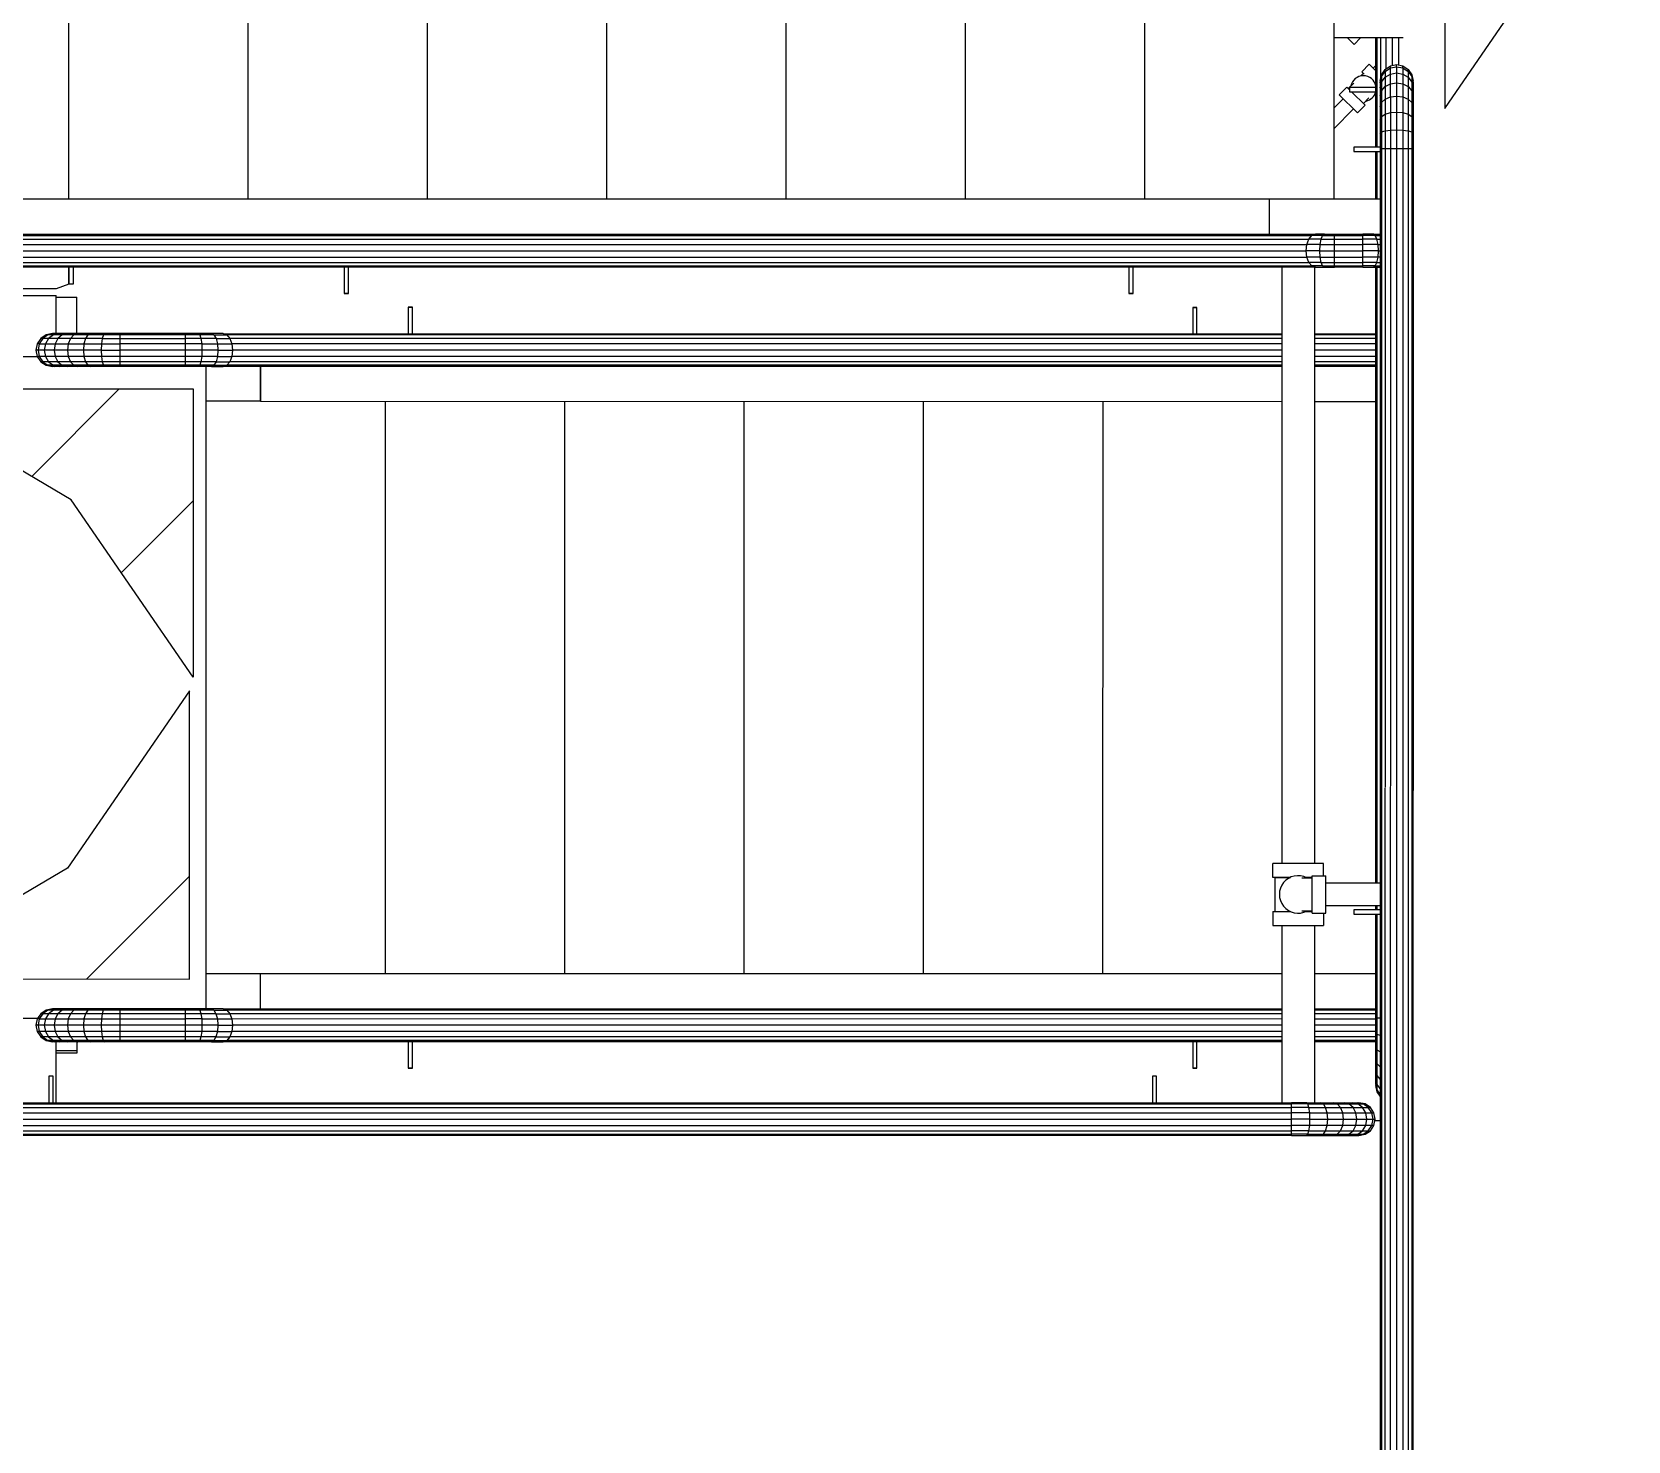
# Model space of a CAD drawing. Header units: metres. Extents: x 0 to 63075, y 0 to 44550.
# Drawn here: x 52609.8 to 52965.7, y 39635.9 to 39950.1 of the extents above; entities that cross this region are included whole.
import ezdxf

# ---------------------------------------------------------------- set-up
doc = ezdxf.new("R2010")
doc.units = ezdxf.units.M
doc.header["$LTSCALE"] = 75
for name, color, linetype in [('GSB', 7, 'Continuous'), ('ML6', 1, 'Continuous'), ('SDM', 7, 'Continuous'), ('SL1', 8, 'Continuous')]:
    doc.layers.add(name, color=color, linetype=linetype)
doc.styles.add('ROMANS', font='ROMANS.SHX')
doc.dimstyles.new('75___1-75', dxfattribs={"dimscale": 75, "dimtxt": 2.5, "dimasz": 2, "dimexe": 1.5, "dimexo": 1, "dimgap": 0.5, "dimtad": 1, "dimdec": 0, "dimzin": 12, "dimtxsty": 'ROMANS', "dimcen": 0, "dimclrd": 256, "dimclre": 256, "dimclrt": 3, "dimazin": 3, "dimtfac": 1, "dimtdec": 0, "dimtmove": 0, "dimatfit": 0, "dimfxl": 1, "dimlwd": -1, "dimlwe": -1, "dimarcsym": 0})
pattern_1 = [(44.99813, (326091.56, -18363.04), (-137.8813, 137.89033), [])]

# ---------------------------------------------------------------- blocks, each defined once
blk = doc.blocks.new('A$C6bae614f')
at = {"layer": 'SL1'}
h = blk.add_hatch(dxfattribs=at)
h.set_pattern_fill('_USER', color=256, scale=195, angle=44.9981, style=0, pattern_type=0)
h.set_pattern_definition(pattern_1)
h.paths.add_polyline_path([(367206, 41621.6), (368140.6, 42173.6), (366599.5, 42173.6), (366599.4, 40739.4)])
h = blk.add_hatch(dxfattribs=at)
h.set_pattern_fill('_USER', color=256, scale=195, angle=44.9981, style=0, pattern_type=0)
h.set_pattern_definition(pattern_1)
h.paths.add_polyline_path([(364559.9, 40158.2), (364281, 40322.9), (364740.9, 40322.9), (364740.9, 39894.9)])
h = blk.add_hatch(dxfattribs=at)
h.set_pattern_fill('_USER', color=256, scale=195, angle=44.9981, style=0, pattern_type=0)
h.set_pattern_definition(pattern_1)
h.paths.add_polyline_path([(364554.5, 39611.6), (364275.6, 39446.9), (364735.4, 39446.8), (364735.5, 39874.8)])
for p, q in [((364555.7, 41454.6), (364555.7, 40604.6)), ((364822.1, 41454.5), (364822.1, 40604.5)), ((365088.5, 41454.5), (365088.4, 40604.5)), ((365354.8, 41454.5), (365354.8, 40604.5)), ((365621.2, 41454.5), (365621.2, 40604.5)), ((365887.6, 41454.5), (365887.5, 40604.5)), ((366153.9, 41454.5), (366153.9, 40604.5)), ((366434.9, 41454.5), (366434.9, 40604.5)), ((366537.8, 40844), (366434.9, 40844)), ((366464.8, 40834.3), (366454.9, 40844)), ((366464.8, 40834.3), (366474.4, 40844)), ((366497.4, 40681.9), (366497.4, 40844)), ((366499.2, 40681.9), (366499.2, 40844)), ((366504.5, 40784.6), (366504.5, 40844)), ((366512.4, 40798.4), (366512.4, 40844)), ((366521.8, 40803.2), (366521.8, 40844)), ((366531.1, 40803.8), (366531.1, 40844)), ((366478.6, 40791.5), (366474.8, 40787.7)), ((366476.3, 40793.7), (366487.4, 40805)), ((366479.7, 40790.4), (366476.3, 40793.7)), ((366497.4, 40795.3), (366487.4, 40805)), ((366493.4, 40799.2), (366497.4, 40803.2)), ((366503.6, 40780), (366505.5, 40789.4)), ((366505.5, 40789.4), (366510.8, 40797.3)), ((366505.5, 40786.6), (366510.8, 40794.4)), ((366505.5, 40786.6), (366505.5, 40789.4)), ((366510.8, 40797.3), (366518.7, 40802.6)), ((366510.8, 40794.4), (366518.7, 40799.5)), ((366510.8, 40794.4), (366510.8, 40797.3)), ((366510.8, 40794.4), (366510.8, 40771.7)), ((366510.8, 40785.7), (366518.7, 40790.4)), ((366518.7, 40802.6), (366528, 40804.4)), ((366518.7, 40799.5), (366518.7, 40802.6)), ((366518.7, 40799.5), (366528, 40801.3)), ((366518.7, 40775.8), (366518.7, 40799.5)), ((366518.7, 40790.4), (366528, 40792.1)), ((366528, 40801.3), (366528, 40804.4)), ((366528, 40804.4), (366537.4, 40802.6)), ((366528, 40801.3), (366537.4, 40799.5)), ((366528, 40801.3), (366528, 40777.3)), ((366528, 40792.1), (366537.4, 40790.4)), ((366537.4, 40799.5), (366537.4, 40802.6)), ((366537.4, 40802.6), (366545.3, 40797.3)), ((366537.4, 40799.5), (366537.4, 40775.8)), ((366537.4, 40799.5), (366545.3, 40794.4)), ((366537.4, 40790.4), (366545.3, 40785.7)), ((366545.3, 40794.4), (366545.3, 40797.3)), ((366545.3, 40797.3), (366550.6, 40789.4)), ((366545.3, 40794.4), (366550.6, 40786.6)), ((366545.3, 40794.4), (366545.3, 40771.7)), ((366550.6, 40786.6), (366550.6, 40789.4)), ((366550.6, 40789.4), (366552.4, 40780)), ((366454, 40771), (366442.8, 40759.7)), ((366454, 40771), (366458.3, 40766.8)), ((366456.2, 40768.8), (366464.4, 40777.1)), ((366497.4, 40770.3), (366458.3, 40770.3)), ((366458.3, 40770.3), (366458.3, 40763.9)), ((366503.6, 40777.5), (366505.5, 40786.6)), ((366503.6, 40780), (366503.6, 40777.5)), ((366503.6, 40770.1), (366505.5, 40778.5)), ((366503.6, 40777.5), (366503.6, 40758.2)), ((366503.6, 40758.2), (366505.5, 40765.5)), ((366505.5, 40786.6), (366505.5, 40778.5)), ((366505.5, 40778.5), (366510.8, 40785.7)), ((366505.5, 40778.5), (366505.5, 40765.5)), ((366505.5, 40765.5), (366510.8, 40771.7)), ((366505.5, 40765.5), (366505.5, 40748.2)), ((366510.8, 40771.7), (366518.7, 40775.8)), ((366510.8, 40771.7), (366510.8, 40753.1)), ((366518.7, 40775.8), (366528, 40777.3)), ((366518.7, 40756.4), (366518.7, 40775.8)), ((366528, 40777.3), (366528, 40757.6)), ((366528, 40777.3), (366537.4, 40775.8)), ((366537.4, 40775.8), (366545.3, 40771.7)), ((366537.4, 40775.8), (366537.4, 40756.4)), ((366545.3, 40785.7), (366550.6, 40778.5)), ((366545.3, 40771.7), (366545.3, 40753.1)), ((366545.3, 40771.7), (366550.6, 40765.5)), ((366550.6, 40786.6), (366552.4, 40777.5)), ((366550.6, 40786.6), (366550.6, 40765.5)), ((366550.6, 40778.5), (366552.4, 40770.1)), ((366550.6, 40765.5), (366550.6, 40748.2)), ((366550.6, 40765.5), (366552.4, 40758.2)), ((366552.4, 40777.5), (366552.4, 40780)), ((366552.4, 40777.5), (366552.4, 40758.2)), ((366434.9, 40739.7), (366448.8, 40753.8)), ((366442.8, 40759.7), (366470, 40733)), ((366458.3, 40763.9), (366497.4, 40763.9)), ((366461.2, 40763.9), (366481.1, 40744.3)), ((366481.1, 40744.3), (366470, 40733)), ((366487, 40754.9), (366478.8, 40746.5)), ((366503.6, 40758.2), (366503.6, 40742.4)), ((366503.6, 40742.4), (366505.5, 40748.2)), ((366503.6, 40742.4), (366503.6, 40723.4)), ((366505.5, 40748.2), (366510.8, 40753.1)), ((366505.5, 40748.2), (366505.5, 40727.5)), ((366510.8, 40753.1), (366510.6, 35548.2)), ((366510.8, 40753.1), (366518.7, 40756.4)), ((366518.7, 40756.4), (366518.5, 35543)), ((366518.7, 40756.4), (366528, 40757.6)), ((366528, 40757.6), (366527.8, 35541.1)), ((366528, 40757.6), (366537.4, 40756.4)), ((366537.4, 40756.4), (366537.2, 35543)), ((366537.4, 40756.4), (366545.3, 40753.1)), ((366545.3, 40753.1), (366545.1, 35548.2)), ((366545.3, 40753.1), (366550.6, 40748.2)), ((366550.6, 40748.2), (366550.4, 35556.2)), ((366550.6, 40748.2), (366552.4, 40742.4)), ((366552.4, 40742.4), (366552.2, 35568)), ((366552.4, 40758.2), (366552.4, 40742.4)), ((366434.9, 40709.3), (366464, 40738.9)), ((366503.6, 40723.4), (366505.5, 40727.5)), ((366503.6, 40723.4), (366503.6, 40702.3)), ((366505.5, 40727.5), (366510.8, 40730.9)), ((366505.5, 40727.5), (366505.5, 40704.4)), ((366510.8, 40730.9), (366518.7, 40733.2)), ((366518.7, 40733.2), (366528, 40734)), ((366528, 40734), (366537.4, 40733.2)), ((366537.4, 40733.2), (366545.3, 40730.9)), ((366545.3, 40730.9), (366550.6, 40727.5)), ((366550.6, 40727.5), (366552.4, 40723.4)), ((366503.6, 40702.3), (366503.4, 35568)), ((366503.6, 40702.3), (366505.5, 40704.4)), ((366505.5, 40704.4), (366505.3, 35556.2)), ((366505.5, 40704.4), (366510.8, 40706.1)), ((366510.8, 40706.1), (366518.7, 40707.3)), ((366518.7, 40707.3), (366528, 40707.7)), ((366528, 40707.7), (366537.4, 40707.3)), ((366537.4, 40707.3), (366545.3, 40706.1)), ((366545.3, 40706.1), (366550.6, 40704.4)), ((366550.6, 40704.4), (366552.4, 40702.3)), ((366503.6, 40681.9), (366464.5, 40681.9)), ((366464.5, 40681.9), (366464.5, 40675.5)), ((366464.5, 40675.5), (366503.6, 40675.5)), ((366497.4, 40604.5), (366497.4, 40675.5)), ((366499.2, 40604.5), (366499.2, 40675.5)), ((366503.6, 40680), (366505.5, 40680)), ((366505.5, 40680), (366510.8, 40680)), ((366510.8, 40680), (366518.7, 40680)), ((366518.7, 40680), (366528, 40680)), ((366528, 40680), (366537.4, 40680)), ((366537.4, 40680), (366545.3, 40680)), ((366545.3, 40680), (366550.6, 40680)), ((366550.6, 40680), (366552.4, 40680)), ((366339.3, 40604.5), (363409.3, 40604.6)), ((366339.3, 40552.5), (366339.3, 40604.5)), ((366503.6, 40604.5), (366339.3, 40604.5)), ((366339.3, 40552.5), (366339.3, 40604.5)), ((363515.8, 40552.6), (366407.5, 40552.5)), ((366402.2, 40550.6), (366407.5, 40552.5)), ((366421, 40552.5), (366407.5, 40552.5)), ((366418.2, 40550.6), (366421, 40552.5)), ((366421, 40552.5), (366435.7, 40552.5)), ((366435.7, 40552.5), (366478, 40552.5)), ((366435.7, 40550.6), (366435.7, 40552.5)), ((366493.5, 40552.5), (366478, 40552.5)), ((366478, 40550.6), (366478, 40552.5)), ((366496.4, 40550.6), (366493.5, 40552.5)), ((366493.5, 40552.5), (366503.6, 40552.5)), ((363503.1, 40537.5), (366394.8, 40537.4)), ((363506, 40545.4), (366397.8, 40545.3)), ((363510.5, 40550.7), (366402.2, 40550.6)), ((366393.8, 40528.1), (366394.8, 40537.4)), ((366394.8, 40537.4), (366397.8, 40545.3)), ((366414.3, 40537.4), (366394.8, 40537.4)), ((366397.8, 40545.3), (366402.2, 40550.6)), ((366415.9, 40545.3), (366397.8, 40545.3)), ((366418.2, 40550.6), (366402.2, 40550.6)), ((366413.8, 40528.1), (366414.3, 40537.4)), ((366414.3, 40537.4), (366415.9, 40545.3)), ((366414.3, 40537.4), (366435.7, 40537.4)), ((366415.9, 40545.3), (366418.2, 40550.6)), ((366415.9, 40545.3), (366435.7, 40545.3)), ((366418.2, 40550.6), (366435.7, 40550.6)), ((366435.7, 40550.6), (366478, 40550.6)), ((366435.7, 40545.3), (366435.7, 40550.6)), ((366435.7, 40545.3), (366478, 40545.3)), ((366435.7, 40537.4), (366435.7, 40545.3)), ((366435.7, 40528.1), (366435.7, 40537.4)), ((366435.7, 40537.4), (366478, 40537.4)), ((366478, 40545.3), (366478, 40550.6)), ((366496.4, 40550.6), (366478, 40550.6)), ((366498.8, 40545.3), (366478, 40545.3)), ((366478, 40537.4), (366478, 40545.3)), ((366478, 40528.1), (366478, 40537.4)), ((366500.4, 40537.4), (366478, 40537.4)), ((366496.4, 40550.6), (366503.6, 40550.6)), ((366498.8, 40545.3), (366496.4, 40550.6)), ((366500.4, 40537.4), (366498.8, 40545.3)), ((366498.8, 40545.3), (366503.6, 40545.3)), ((366500.4, 40537.4), (366503.6, 40537.4)), ((366501, 40528.1), (366500.4, 40537.4)), ((363502, 40528.2), (366393.8, 40528.1)), ((363503.1, 40518.8), (366394.8, 40518.7)), ((363506, 40510.9), (366397.8, 40510.8)), ((363510.5, 40505.6), (366402.2, 40505.5)), ((366394.8, 40518.7), (366393.8, 40528.1)), ((366413.8, 40528.1), (366393.8, 40528.1)), ((366414.3, 40518.7), (366394.8, 40518.7)), ((366397.8, 40510.8), (366394.8, 40518.7)), ((366415.9, 40510.8), (366397.8, 40510.8)), ((366402.2, 40505.5), (366397.8, 40510.8)), ((366418.2, 40505.5), (366402.2, 40505.5)), ((366407.5, 40503.7), (366402.2, 40505.5)), ((366413.8, 40528.1), (366435.7, 40528.1)), ((366414.3, 40518.7), (366413.8, 40528.1)), ((366414.3, 40518.7), (366435.7, 40518.7)), ((366415.9, 40510.8), (366414.3, 40518.7)), ((366415.9, 40510.8), (366435.7, 40510.8)), ((366418.2, 40505.5), (366415.9, 40510.8)), ((366418.2, 40505.5), (366435.7, 40505.5)), ((366421, 40503.7), (366418.2, 40505.5)), ((366435.7, 40518.7), (366435.7, 40528.1)), ((366435.7, 40528.1), (366478, 40528.1)), ((366435.7, 40518.7), (366478, 40518.7)), ((366435.7, 40510.8), (366435.7, 40518.7)), ((366435.7, 40510.8), (366478, 40510.8)), ((366435.7, 40505.5), (366435.7, 40510.8)), ((366435.7, 40503.7), (366435.7, 40505.5)), ((366435.7, 40505.5), (366478, 40505.5)), ((366478, 40518.7), (366478, 40528.1)), ((366501, 40528.1), (366478, 40528.1)), ((366500.4, 40518.7), (366478, 40518.7)), ((366478, 40510.8), (366478, 40518.7)), ((366498.8, 40510.8), (366478, 40510.8)), ((366478, 40505.5), (366478, 40510.8)), ((366478, 40503.7), (366478, 40505.5)), ((366496.3, 40505.5), (366478, 40505.5)), ((366493.5, 40503.7), (366496.3, 40505.5)), ((366496.3, 40505.5), (366498.8, 40510.8)), ((366496.3, 40505.5), (366503.6, 40505.5)), ((366498.8, 40510.8), (366500.4, 40518.7)), ((366498.8, 40510.8), (366503.6, 40510.8)), ((366500.4, 40518.7), (366501, 40528.1)), ((366503.6, 40518.7), (366500.4, 40518.7)), ((366501, 40528.1), (366503.6, 40528.1)), ((366552.4, 40528), (366552.4, 40528.1)), ((366552.4, 40528.1), (366552.4, 40528.1)), ((366552.4, 40528.1), (366552.4, 40528.1)), ((366407.5, 40503.7), (363515.8, 40503.8)), ((364556.4, 40503.7), (364556.4, 40478.6)), ((364556.4, 40478.6), (364556.4, 40503.7)), ((364563, 40503.7), (364563, 40478.6)), ((364965.5, 40503.7), (364965.5, 40464.6)), ((364971.8, 40464.6), (364971.8, 40503.7)), ((366130.5, 40503.7), (366130.5, 40464.6)), ((366136.8, 40464.6), (366136.8, 40503.7)), ((366357.6, 40503.7), (366357.6, 39618.4)), ((366405.9, 40503.7), (366405.9, 39618.4)), ((366407.5, 40503.7), (366421, 40503.7)), ((366421, 40503.7), (366435.7, 40503.7)), ((366478, 40503.7), (366435.7, 40503.7)), ((366478, 40503.7), (366493.5, 40503.7)), ((366493.5, 40503.7), (366503.6, 40503.7)), ((366497.3, 39589.1), (366497.4, 40503.7)), ((366499.2, 39589.1), (366499.2, 40503.7)), ((364537.5, 40471.7), (364436.5, 40471.7)), ((364436.5, 40461.7), (364537.5, 40461.7)), ((364556.4, 40478.6), (364537.5, 40471.7)), ((364537.5, 40405), (364537.5, 40461.7)), ((364537.5, 40459.3), (364568.2, 40459.3)), ((364563, 40478.6), (364556.4, 40478.6)), ((364563, 40478.6), (364563, 40478.6)), ((364568.2, 40405), (364568.2, 40459.3)), ((364965.5, 40464.6), (364971.8, 40464.6)), ((364971.8, 40464.6), (364965.5, 40464.6)), ((366130.5, 40464.6), (366136.8, 40464.6)), ((366136.8, 40464.6), (366130.5, 40464.6)), ((365060.3, 40444.1), (365060.3, 40405)), ((365060.3, 40444.1), (365066.6, 40444.1)), ((365066.6, 40444.1), (365060.3, 40444.1)), ((365066.6, 40405), (365066.6, 40444.1)), ((366225.3, 40444), (366225.3, 40404.9)), ((366225.3, 40444), (366231.6, 40444)), ((366231.6, 40444), (366225.3, 40444)), ((366231.6, 40404.9), (366231.6, 40444)), ((364509.5, 40389.9), (364507.6, 40380.6)), ((364514.7, 40397.9), (364509.5, 40389.9)), ((364512.5, 40389.9), (364509.5, 40389.9)), ((364512.5, 40389.9), (364510.7, 40380.6)), ((364517.7, 40397.9), (364512.5, 40389.9)), ((364512.5, 40389.9), (364604.7, 40389.9)), ((364522.7, 40403.1), (364514.7, 40397.9)), ((364517.7, 40397.9), (364514.7, 40397.9)), ((364525.4, 40403.1), (364517.7, 40397.9)), ((364581.1, 40397.9), (364517.7, 40397.9)), ((364521.6, 40389.9), (364519.9, 40380.6)), ((364526.4, 40397.9), (364521.6, 40389.9)), ((364532, 40405), (364522.7, 40403.1)), ((364525.4, 40403.1), (364522.7, 40403.1)), ((364534.5, 40405), (364525.4, 40403.1)), ((364729.4, 40403.1), (364525.4, 40403.1)), ((364533.5, 40403.1), (364526.4, 40397.9)), ((364541.9, 40405), (364532, 40405)), ((364541.9, 40405), (364533.5, 40403.1)), ((364536.2, 40389.9), (364534.7, 40380.6)), ((364540.3, 40397.9), (364536.2, 40389.9)), ((364546.5, 40403.1), (364540.3, 40397.9)), ((364588.6, 40405), (364541.9, 40405)), ((364553.8, 40405), (364546.5, 40403.1)), ((364555.6, 40389.9), (364554.4, 40380.6)), ((364558.9, 40397.9), (364555.6, 40389.9)), ((364563.8, 40403.1), (364558.9, 40397.9)), ((364569.7, 40405), (364563.8, 40403.1)), ((364578.8, 40389.9), (364578, 40380.6)), ((364581.1, 40397.9), (364578.8, 40389.9)), ((364584.6, 40403.1), (364581.1, 40397.9)), ((364605.9, 40397.9), (364581.1, 40397.9)), ((364588.6, 40405), (364584.6, 40403.1)), ((364729.4, 40405), (364588.6, 40405)), ((364604.7, 40389.9), (364604.3, 40380.6)), ((364605.9, 40397.9), (364604.7, 40389.9)), ((364604.7, 40389.9), (364632, 40389.9)), ((364607.7, 40403.1), (364605.9, 40397.9)), ((364605.9, 40397.9), (364729.4, 40397.9)), ((364609.7, 40405), (364607.7, 40403.1)), ((364632, 40405), (364632, 40403.1)), ((364632, 40403.1), (364632, 40397.9)), ((364632, 40397.9), (364632, 40389.9)), ((364632, 40389.9), (364632, 40380.6)), ((364729.4, 40389.9), (364632, 40389.9)), ((364729.4, 40405), (364729.4, 40403.1)), ((364749.2, 40405), (364729.4, 40405)), ((364751.1, 40403.1), (364729.4, 40403.1)), ((364729.4, 40403.1), (364729.4, 40397.9)), ((364752.6, 40397.9), (364729.4, 40397.9)), ((364729.4, 40397.9), (364729.4, 40389.9)), ((364729.4, 40389.9), (364729.4, 40380.6)), ((364753.7, 40389.9), (364729.4, 40389.9)), ((364749.2, 40405), (364751.1, 40403.1)), ((364768.3, 40405), (364749.2, 40405)), ((364751.1, 40403.1), (364752.6, 40397.9)), ((364771.9, 40403.1), (364751.1, 40403.1)), ((364775, 40397.9), (364752.6, 40397.9)), ((364752.6, 40397.9), (364753.7, 40389.9)), ((364753.7, 40389.9), (364777, 40389.9)), ((364753.7, 40389.9), (364754.1, 40380.6)), ((364768.3, 40405), (364771.9, 40403.1)), ((364785.8, 40405), (364768.3, 40405)), ((364771.9, 40403.1), (364775, 40397.9)), ((364771.9, 40403.1), (364791, 40403.1)), ((364775, 40397.9), (364777, 40389.9)), ((364775, 40397.9), (364795.5, 40397.9)), ((364777, 40389.9), (364777.7, 40380.6)), ((364777, 40389.9), (364798.5, 40389.9)), ((364785.8, 40405), (366357.6, 40404.9)), ((364785.8, 40405), (364791, 40403.1)), ((366357.6, 40403.1), (364791, 40403.1)), ((364791, 40403.1), (364795.5, 40397.9)), ((366357.6, 40397.8), (364795.5, 40397.9)), ((364795.5, 40397.9), (364798.5, 40389.9)), ((366357.6, 40389.9), (364798.5, 40389.9)), ((364798.5, 40389.9), (364799.5, 40380.6)), ((366405.9, 40404.9), (366497.4, 40404.9)), ((366497.4, 40403.1), (366405.9, 40403.1)), ((366497.4, 40397.8), (366405.9, 40397.8)), ((366497.4, 40389.9), (366405.9, 40389.9)), ((364509.9, 40370.6), (364464.2, 40370.6)), ((364510.7, 40380.6), (364507.6, 40380.6)), ((364507.6, 40380.6), (364509.5, 40371.3)), ((364512.5, 40371.3), (364509.5, 40371.3)), ((364509.5, 40371.3), (364514.7, 40363.3)), ((364604.3, 40380.6), (364510.7, 40380.6)), ((364510.7, 40380.6), (364512.5, 40371.3)), ((364512.5, 40371.3), (364517.7, 40363.3)), ((364521.6, 40371.3), (364512.5, 40371.3)), ((364517.7, 40363.3), (364514.7, 40363.3)), ((364514.7, 40363.3), (364522.7, 40358.1)), ((364526.4, 40363.3), (364517.7, 40363.3)), ((364517.7, 40363.3), (364525.4, 40358.1)), ((364519.9, 40380.6), (364521.6, 40371.3)), ((364521.6, 40371.3), (364526.4, 40363.3)), ((364536.2, 40371.3), (364521.6, 40371.3)), ((364729.4, 40363.3), (364526.4, 40363.3)), ((364526.4, 40363.3), (364533.5, 40358.1)), ((364534.7, 40380.6), (364536.2, 40371.3)), ((364536.2, 40371.3), (364540.3, 40363.3)), ((364632, 40371.3), (364536.2, 40371.3)), ((364540.3, 40363.3), (364546.5, 40358.1)), ((364554.4, 40380.6), (364555.6, 40371.3)), ((364555.6, 40371.3), (364558.9, 40363.3)), ((364558.9, 40363.3), (364563.8, 40358.1)), ((364578, 40380.6), (364578.8, 40371.3)), ((364578.8, 40371.3), (364581.1, 40363.3)), ((364581.1, 40363.3), (364584.6, 40358.1)), ((364604.3, 40380.6), (364604.7, 40371.3)), ((364604.3, 40380.6), (364632, 40380.6)), ((364604.7, 40371.3), (364605.9, 40363.3)), ((364605.9, 40363.3), (364607.7, 40358.1)), ((364632, 40380.6), (364632, 40371.3)), ((364729.4, 40380.6), (364632, 40380.6)), ((364729.4, 40371.3), (364632, 40371.3)), ((364632, 40371.3), (364632, 40363.3)), ((364632, 40363.3), (364632, 40358.1)), ((364729.4, 40380.6), (364729.4, 40371.3)), ((364754.1, 40380.6), (364729.4, 40380.6)), ((364753.7, 40371.3), (364729.4, 40371.3)), ((364729.4, 40371.3), (364729.4, 40363.3)), ((364752.6, 40363.3), (364729.4, 40363.3)), ((364729.4, 40363.3), (364729.4, 40358.1)), ((364752.6, 40363.3), (364751.1, 40358.1)), ((364753.7, 40371.3), (364752.6, 40363.3)), ((364775, 40363.3), (364752.6, 40363.3)), ((364754.1, 40380.6), (364753.7, 40371.3)), ((364777, 40371.3), (364753.7, 40371.3)), ((364777.7, 40380.6), (364754.1, 40380.6)), ((364775, 40363.3), (364771.9, 40358.1)), ((364777, 40371.3), (364775, 40363.3)), ((364775, 40363.3), (364795.5, 40363.3)), ((364777.7, 40380.6), (364777, 40371.3)), ((364777, 40371.3), (364798.5, 40371.3)), ((364777.7, 40380.6), (364799.5, 40380.6)), ((364795.5, 40363.3), (364791, 40358.1)), ((364798.5, 40371.3), (364795.5, 40363.3)), ((366357.6, 40363.3), (364795.5, 40363.3)), ((364799.5, 40380.6), (364798.5, 40371.3)), ((366357.6, 40371.2), (364798.5, 40371.3)), ((366357.6, 40380.5), (364799.5, 40380.6)), ((366497.4, 40380.5), (366405.9, 40380.5)), ((366497.4, 40371.2), (366405.9, 40371.2)), ((366497.4, 40363.3), (366405.9, 40363.3)), ((364525.4, 40358.1), (364522.7, 40358.1)), ((364522.7, 40358.1), (364532, 40356.2)), ((364525.4, 40358.1), (364534.5, 40356.2)), ((364533.5, 40358.1), (364525.4, 40358.1)), ((364534.5, 40356.2), (364532, 40356.2)), ((364533.5, 40358.1), (364541.9, 40356.2)), ((364729.4, 40358.1), (364533.5, 40358.1)), ((364541.9, 40356.2), (364534.5, 40356.2)), ((364632, 40356.2), (364541.9, 40356.2)), ((364546.5, 40358.1), (364553.8, 40356.2)), ((364563.8, 40358.1), (364569.6, 40356.2)), ((364584.6, 40358.1), (364588.6, 40356.2)), ((364607.7, 40358.1), (364609.7, 40356.2)), ((364632, 40358.1), (364632, 40356.2)), ((364729.4, 40356.2), (364632, 40356.2)), ((364729.4, 40358.1), (364729.4, 40356.2)), ((364751.1, 40358.1), (364729.4, 40358.1)), ((364749.2, 40356.2), (364729.4, 40356.2)), ((364751.1, 40358.1), (364749.2, 40356.2)), ((364768.3, 40356.2), (364749.2, 40356.2)), ((364771.9, 40358.1), (364751.1, 40358.1)), ((364760.2, 39402.5), (364760.3, 40356.2)), ((364771.9, 40358.1), (364768.3, 40356.2)), ((364768.3, 40356.2), (364785.8, 40356.2)), ((364771.9, 40358.1), (364791, 40358.1)), ((364791, 40358.1), (364785.8, 40356.2)), ((366357.6, 40356.1), (364785.8, 40356.2)), ((366357.6, 40358), (364791, 40358.1)), ((364841.2, 40304.6), (364841.2, 40356.2)), ((364841.2, 40356.2), (364841.2, 40304.6)), ((366497.4, 40358), (366405.9, 40358)), ((366497.4, 40356.1), (366405.9, 40356.1)), ((364841.2, 40304.6), (364760.3, 40304.6)), ((364841.2, 40304.6), (366357.6, 40304.5)), ((365026.6, 39454.5), (365026.6, 40304.5)), ((365293, 39454.5), (365293, 40304.5)), ((365559.3, 39454.5), (365559.3, 40304.5)), ((365825.7, 39454.5), (365825.7, 40304.5)), ((366092, 39454.5), (366092.1, 40304.5)), ((366405.9, 40304.5), (366497.4, 40304.5)), ((366419.5, 39618.4), (366344, 39618.4)), ((366344, 39597.8), (366344, 39618.4)), ((366419.5, 39600.2), (366419.5, 39618.4)), ((366370.3, 39597.8), (366344, 39597.8)), ((366347.2, 39597.8), (366370.3, 39597.8)), ((366347.2, 39597.8), (366347.2, 39547)), ((366358.4, 39597.8), (366358.4, 39597.8)), ((366387.2, 39597), (366402.5, 39597)), ((366393.1, 39597.8), (366402.5, 39597.8)), ((366402.5, 39597.8), (366393.1, 39597.8)), ((366402.5, 39544.6), (366402.5, 39600.2)), ((366402.5, 39600.2), (366423.1, 39600.2)), ((366423.1, 39544.6), (366423.1, 39600.2)), ((366503.6, 39589.1), (366423.1, 39589.1)), ((366344, 39547), (366370.3, 39547)), ((366344, 39547), (366344, 39526.4)), ((366402.5, 39547.8), (366387.2, 39547.8)), ((366393.1, 39547), (366402.5, 39547)), ((366402.5, 39544.6), (366423.1, 39544.6)), ((366419.5, 39544.6), (366419.5, 39526.4)), ((366503.6, 39555.7), (366423.1, 39555.7)), ((366464.5, 39549.5), (366464.5, 39543.1)), ((366503.6, 39549.5), (366464.5, 39549.5)), ((366464.5, 39543.1), (366503.6, 39543.1)), ((366497.3, 39549.5), (366497.3, 39555.7)), ((366497.3, 39310.7), (366497.3, 39543.1)), ((366499.2, 39549.5), (366499.2, 39555.7)), ((366499.2, 39303.4), (366499.2, 39543.1)), ((366344, 39526.4), (366419.5, 39526.4)), ((366357.6, 39526.4), (366357.6, 39263.2)), ((366405.9, 39526.4), (366405.9, 39263.2)), ((364841.2, 39454.6), (364760.2, 39454.6)), ((364841.2, 39402.5), (364841.2, 39454.6)), ((366357.6, 39454.5), (364841.2, 39454.6)), ((364841.2, 39402.5), (364841.2, 39454.6)), ((366497.3, 39454.5), (366405.9, 39454.5)), ((364514.7, 39395.4), (364509.4, 39387.5)), ((364517.7, 39395.4), (364512.5, 39387.5)), ((364522.6, 39400.7), (364514.7, 39395.4)), ((364517.7, 39395.4), (364514.7, 39395.4)), ((364525.4, 39400.7), (364517.7, 39395.4)), ((364526.3, 39395.4), (364517.7, 39395.4)), ((364526.3, 39395.4), (364521.6, 39387.5)), ((364532, 39402.5), (364522.6, 39400.7)), ((364533.5, 39400.7), (364522.6, 39400.7)), ((364534.5, 39402.5), (364525.4, 39400.7)), ((364533.5, 39400.7), (364526.3, 39395.4)), ((364729.3, 39395.4), (364526.3, 39395.4)), ((364534.5, 39402.5), (364532, 39402.5)), ((364541.9, 39402.5), (364533.5, 39400.7)), ((364729.3, 39400.7), (364533.5, 39400.7)), ((364541.9, 39402.5), (364534.5, 39402.5)), ((364540.3, 39395.4), (364536.2, 39387.5)), ((364546.5, 39400.7), (364540.3, 39395.4)), ((364729.3, 39402.5), (364541.9, 39402.5)), ((364553.8, 39402.5), (364546.5, 39400.7)), ((364558.9, 39395.4), (364555.6, 39387.5)), ((364563.8, 39400.7), (364558.9, 39395.4)), ((364569.6, 39402.5), (364563.8, 39400.7)), ((364581.1, 39395.4), (364578.8, 39387.5)), ((364584.5, 39400.7), (364581.1, 39395.4)), ((364588.6, 39402.5), (364584.5, 39400.7)), ((364605.9, 39395.4), (364604.7, 39387.5)), ((364607.6, 39400.7), (364605.9, 39395.4)), ((364609.7, 39402.5), (364607.6, 39400.7)), ((364632, 39402.5), (364632, 39400.7)), ((364632, 39400.7), (364632, 39395.4)), ((364632, 39395.4), (364632, 39387.5)), ((364729.3, 39402.5), (364729.3, 39400.7)), ((364749.2, 39402.5), (364729.3, 39402.5)), ((364751, 39400.7), (364729.3, 39400.7)), ((364729.3, 39400.7), (364729.3, 39395.4)), ((364752.6, 39395.4), (364729.3, 39395.4)), ((364729.3, 39395.4), (364729.3, 39387.5)), ((364749.2, 39402.5), (364751, 39400.7)), ((364768.2, 39402.5), (364749.2, 39402.5)), ((364751, 39400.7), (364752.6, 39395.4)), ((364771.9, 39400.7), (364751, 39400.7)), ((364774.9, 39395.4), (364752.6, 39395.4)), ((364752.6, 39395.4), (364753.7, 39387.5)), ((364768.2, 39402.5), (364771.9, 39400.7)), ((364785.7, 39402.5), (364768.2, 39402.5)), ((364771.9, 39400.7), (364774.9, 39395.4)), ((364771.9, 39400.7), (364791, 39400.7)), ((364774.9, 39395.4), (364777, 39387.5)), ((364774.9, 39395.4), (364795.5, 39395.4)), ((364785.7, 39402.5), (366357.6, 39402.5)), ((364785.7, 39402.5), (364791, 39400.7)), ((366357.6, 39400.6), (364791, 39400.7)), ((364791, 39400.7), (364795.5, 39395.4)), ((366357.6, 39395.3), (364795.5, 39395.4)), ((364795.5, 39395.4), (364798.4, 39387.5)), ((366405.9, 39402.5), (366497.3, 39402.5)), ((366497.3, 39400.6), (366405.9, 39400.6)), ((366497.3, 39395.3), (366405.9, 39395.3)), ((364463.9, 39388.5), (364510.1, 39388.5)), ((364509.4, 39387.5), (364507.6, 39378.1)), ((364510.7, 39378.1), (364507.6, 39378.1)), ((364507.6, 39378.1), (364509.4, 39368.8)), ((364512.5, 39387.5), (364509.4, 39387.5)), ((364512.5, 39368.8), (364509.4, 39368.8)), ((364509.4, 39368.8), (364514.7, 39360.9)), ((364512.5, 39387.5), (364510.7, 39378.1)), ((364519.9, 39378.1), (364510.7, 39378.1)), ((364510.7, 39378.1), (364512.5, 39368.8)), ((364512.5, 39387.5), (364521.6, 39387.5)), ((364512.5, 39368.8), (364517.7, 39360.9)), ((364536.2, 39368.8), (364512.5, 39368.8)), ((364521.6, 39387.5), (364519.9, 39378.1)), ((364519.9, 39378.1), (364521.6, 39368.8)), ((364534.7, 39378.1), (364519.9, 39378.1)), ((364521.6, 39387.5), (364729.3, 39387.5)), ((364521.6, 39368.8), (364526.3, 39360.9)), ((364536.2, 39387.5), (364534.7, 39378.1)), ((364729.3, 39378.1), (364534.7, 39378.1)), ((364534.7, 39378.1), (364536.2, 39368.8)), ((364536.2, 39368.8), (364540.3, 39360.9)), ((364729.3, 39368.8), (364536.2, 39368.8)), ((364555.6, 39387.5), (364554.4, 39378.1)), ((364554.4, 39378.1), (364555.6, 39368.8)), ((364555.6, 39368.8), (364558.9, 39360.9)), ((364578.8, 39387.5), (364578, 39378.1)), ((364578, 39378.1), (364578.8, 39368.8)), ((364578.8, 39368.8), (364581.1, 39360.9)), ((364604.7, 39387.5), (364604.3, 39378.1)), ((364604.3, 39378.1), (364604.7, 39368.8)), ((364604.7, 39368.8), (364605.9, 39360.9)), ((364632, 39387.5), (364632, 39378.1)), ((364632, 39378.1), (364632, 39368.8)), ((364632, 39368.8), (364632, 39360.9)), ((364729.3, 39387.5), (364729.3, 39378.1)), ((364753.7, 39387.5), (364729.3, 39387.5)), ((364729.3, 39378.1), (364729.3, 39368.8)), ((364754, 39378.1), (364729.3, 39378.1)), ((364753.7, 39368.8), (364729.3, 39368.8)), ((364729.3, 39368.8), (364729.3, 39360.9)), ((364753.7, 39368.8), (364752.6, 39360.9)), ((364753.7, 39387.5), (364777, 39387.5)), ((364753.7, 39387.5), (364754, 39378.1)), ((364754, 39378.1), (364753.7, 39368.8)), ((364777, 39368.8), (364753.7, 39368.8)), ((364777.7, 39378.1), (364754, 39378.1)), ((364777, 39368.8), (364774.9, 39360.9)), ((364777, 39387.5), (364777.7, 39378.1)), ((364777, 39387.5), (364798.4, 39387.5)), ((364777.7, 39378.1), (364777, 39368.8)), ((364777, 39368.8), (364798.4, 39368.8)), ((364777.7, 39378.1), (364799.5, 39378.1)), ((364798.4, 39368.8), (364795.5, 39360.9)), ((366357.6, 39387.4), (364798.4, 39387.5)), ((364798.4, 39387.5), (364799.5, 39378.1)), ((364799.5, 39378.1), (364798.4, 39368.8)), ((366357.6, 39368.7), (364798.4, 39368.8)), ((366357.6, 39378.1), (364799.5, 39378.1)), ((366497.3, 39387.4), (366405.9, 39387.4)), ((366497.3, 39378.1), (366405.9, 39378.1)), ((366497.3, 39368.7), (366405.9, 39368.7)), ((366499.2, 39388.8), (366497.3, 39388.8)), ((366503.6, 39388.8), (366499.2, 39388.8)), ((364517.7, 39360.9), (364514.7, 39360.9)), ((364514.7, 39360.9), (364522.6, 39355.6)), ((364526.3, 39360.9), (364517.7, 39360.9)), ((364517.7, 39360.9), (364525.4, 39355.6)), ((364533.5, 39355.6), (364522.6, 39355.6)), ((364522.6, 39355.6), (364532, 39353.7)), ((364525.4, 39355.6), (364534.5, 39353.7)), ((364729.3, 39360.9), (364526.3, 39360.9)), ((364526.3, 39360.9), (364533.5, 39355.6)), ((364534.5, 39353.7), (364532, 39353.7)), ((364533.5, 39355.6), (364541.9, 39353.7)), ((364729.3, 39355.6), (364533.5, 39355.6)), ((364541.9, 39353.7), (364534.5, 39353.7)), ((364537.5, 39263.3), (364537.5, 39353.7)), ((364540.3, 39360.9), (364546.5, 39355.6)), ((364553.8, 39353.7), (364541.9, 39353.7)), ((364546.5, 39355.6), (364553.8, 39353.7)), ((364569.6, 39353.7), (364553.8, 39353.7)), ((364558.9, 39360.9), (364563.8, 39355.6)), ((364563.8, 39355.6), (364569.6, 39353.7)), ((364568.2, 39353.7), (364568.2, 39336.8)), ((364588.6, 39353.7), (364569.6, 39353.7)), ((364581.1, 39360.9), (364584.5, 39355.6)), ((364584.5, 39355.6), (364588.6, 39353.7)), ((364729.3, 39353.7), (364588.6, 39353.7)), ((364605.9, 39360.9), (364607.6, 39355.6)), ((364607.6, 39355.6), (364609.7, 39353.7)), ((364632, 39360.9), (364632, 39355.6)), ((364632, 39355.6), (364632, 39353.7)), ((364752.6, 39360.9), (364729.3, 39360.9)), ((364729.3, 39360.9), (364729.3, 39355.6)), ((364729.3, 39355.6), (364729.3, 39353.7)), ((364751, 39355.6), (364729.3, 39355.6)), ((364749.2, 39353.7), (364729.3, 39353.7)), ((364751, 39355.6), (364749.2, 39353.7)), ((364768.2, 39353.7), (364749.2, 39353.7)), ((364752.6, 39360.9), (364751, 39355.6)), ((364771.9, 39355.6), (364751, 39355.6)), ((364774.9, 39360.9), (364752.6, 39360.9)), ((364771.9, 39355.6), (364768.2, 39353.7)), ((364768.2, 39353.7), (364785.7, 39353.7)), ((364774.9, 39360.9), (364771.9, 39355.6)), ((364771.9, 39355.6), (364791, 39355.6)), ((364774.9, 39360.9), (364795.5, 39360.9)), ((364791, 39355.6), (364785.7, 39353.7)), ((366357.6, 39353.7), (364785.7, 39353.7)), ((364795.5, 39360.9), (364791, 39355.6)), ((366357.6, 39355.5), (364791, 39355.6)), ((366357.6, 39360.8), (364795.5, 39360.9)), ((365060.2, 39353.7), (365060.2, 39314.6)), ((365066.6, 39314.6), (365066.6, 39353.7)), ((366225.2, 39353.7), (366225.2, 39314.6)), ((366231.6, 39314.6), (366231.6, 39353.7)), ((366497.3, 39360.8), (366405.9, 39360.8)), ((366497.3, 39355.5), (366405.9, 39355.5)), ((366497.3, 39353.7), (366405.9, 39353.7)), ((366499.2, 39364.5), (366497.3, 39366.6)), ((366499.2, 39341.4), (366497.3, 39345.5)), ((366503.6, 39363.1), (366499.2, 39364.5)), ((364537.5, 39340.5), (364568.2, 39340.5)), ((364568.2, 39336.8), (364537.5, 39336.8)), ((366499.2, 39320.7), (366497.3, 39326.5)), ((366503.6, 39338.6), (366499.2, 39341.4)), ((366503.6, 39316.6), (366499.2, 39320.7)), ((364526.7, 39302.4), (364526.7, 39263.3)), ((364533.1, 39302.4), (364526.7, 39302.4)), ((364533.1, 39263.3), (364533.1, 39302.4)), ((365066.6, 39314.6), (365060.2, 39314.6)), ((365060.2, 39314.6), (365066.6, 39314.6)), ((366171.7, 39302.4), (366165.4, 39302.4)), ((366165.4, 39302.4), (366165.4, 39263.3)), ((366171.7, 39263.3), (366171.7, 39302.4)), ((366231.6, 39314.6), (366225.2, 39314.6)), ((366225.2, 39314.6), (366231.6, 39314.6)), ((366497.3, 39298.7), (366497.3, 39310.7)), ((366499.2, 39303.4), (366497.3, 39310.7)), ((366499.2, 39290.3), (366497.3, 39298.7)), ((366497.3, 39291.4), (366497.3, 39298.7)), ((366499.2, 39290.3), (366499.2, 39303.4)), ((366503.6, 39298.2), (366499.2, 39303.4)), ((366497.3, 39291.4), (366497.3, 39288.8)), ((366499.2, 39282.2), (366497.3, 39291.4)), ((366499.2, 39279.5), (366497.3, 39288.8)), ((366499.2, 39282.2), (366499.2, 39290.3)), ((366503.6, 39284.4), (366499.2, 39290.3)), ((366499.2, 39282.2), (366499.2, 39279.5)), ((366503.6, 39275.8), (366499.2, 39282.2)), ((366503.6, 39272.9), (366499.2, 39279.5)), ((363184, 39263.4), (366371.7, 39263.2)), ((363184, 39261.5), (366371.7, 39261.4)), ((363184, 39256.2), (366371.7, 39256.1)), ((366394, 39263.2), (366371.7, 39263.2)), ((366371.7, 39261.4), (366371.7, 39263.2)), ((366396.1, 39261.4), (366371.7, 39261.4)), ((366371.7, 39256.1), (366371.7, 39261.4)), ((366371.7, 39229.5), (366371.7, 39256.1)), ((366397.8, 39256.1), (366371.7, 39256.1)), ((366394, 39263.2), (366449.9, 39263.2)), ((366396.1, 39261.4), (366394, 39263.2)), ((366396.1, 39261.4), (366439.9, 39261.4)), ((366397.8, 39256.1), (366396.1, 39261.4)), ((366399, 39248.2), (366397.8, 39256.1)), ((366397.8, 39256.1), (366422.6, 39256.1)), ((366419.2, 39261.4), (366415.1, 39263.2)), ((366422.6, 39256.1), (366419.2, 39261.4)), ((366424.9, 39248.2), (366422.6, 39256.1)), ((366422.6, 39256.1), (366444.8, 39256.1)), ((366439.9, 39261.4), (366434.1, 39263.2)), ((366439.9, 39261.4), (366457.2, 39261.4)), ((366444.8, 39256.1), (366439.9, 39261.4)), ((366448.1, 39248.2), (366444.8, 39256.1)), ((366444.8, 39256.1), (366477.4, 39256.1)), ((366449.9, 39263.2), (366469.2, 39263.2)), ((366457.2, 39261.4), (366449.9, 39263.2)), ((366457.2, 39261.4), (366470.2, 39261.4)), ((366463.4, 39256.1), (366457.2, 39261.4)), ((366470.2, 39261.4), (366461.8, 39263.2)), ((366467.5, 39248.2), (366463.4, 39256.1)), ((366469.2, 39263.2), (366471.7, 39263.2)), ((366478.3, 39261.4), (366469.2, 39263.2)), ((366470.2, 39261.4), (366478.3, 39261.4)), ((366477.4, 39256.1), (366470.2, 39261.4)), ((366481.1, 39261.4), (366471.7, 39263.2)), ((366477.4, 39256.1), (366486, 39256.1)), ((366482.1, 39248.2), (366477.4, 39256.1)), ((366478.3, 39261.4), (366481.1, 39261.4)), ((366486, 39256.1), (366478.3, 39261.4)), ((366489, 39256.1), (366481.1, 39261.4)), ((366486, 39256.1), (366489, 39256.1)), ((366491.2, 39248.2), (366486, 39256.1)), ((366494.3, 39248.2), (366489, 39256.1)), ((361005.7, 39248.4), (366371.7, 39248.2)), ((361005.7, 39239), (366371.7, 39238.9)), ((363209.5, 39229.6), (366371.7, 39229.5)), ((366399, 39248.2), (366371.7, 39248.2)), ((366399.4, 39238.8), (366371.7, 39238.9)), ((366399, 39229.5), (366371.7, 39229.5)), ((366371.7, 39221.6), (366371.7, 39229.5)), ((366397.8, 39221.6), (366399, 39229.5)), ((366399, 39248.2), (366482.1, 39248.2)), ((366399.4, 39238.8), (366399, 39248.2)), ((366399, 39229.5), (366399.4, 39238.8)), ((366494.3, 39229.5), (366399, 39229.5)), ((366399.4, 39238.8), (366425.7, 39238.8)), ((366422.6, 39221.6), (366424.9, 39229.5)), ((366425.7, 39238.8), (366424.9, 39248.2)), ((366424.9, 39229.5), (366425.7, 39238.8)), ((366425.7, 39238.8), (366449.3, 39238.8)), ((366444.8, 39221.6), (366448.1, 39229.5)), ((366449.3, 39238.8), (366448.1, 39248.2)), ((366448.1, 39229.5), (366449.3, 39238.8)), ((366449.3, 39238.8), (366469, 39238.8)), ((366463.4, 39221.6), (366467.5, 39229.5)), ((366469, 39238.8), (366467.5, 39248.2)), ((366467.5, 39229.5), (366469, 39238.8)), ((366469, 39238.8), (366493, 39238.8)), ((366477.4, 39221.6), (366482.1, 39229.5)), ((366483.8, 39238.8), (366482.1, 39248.2)), ((366482.1, 39248.2), (366491.2, 39248.2)), ((366482.1, 39229.5), (366483.8, 39238.8)), ((366486, 39221.6), (366491.2, 39229.5)), ((366489, 39221.6), (366494.3, 39229.5)), ((366493, 39238.8), (366491.2, 39248.2)), ((366491.2, 39248.2), (366494.3, 39248.2)), ((366491.2, 39229.5), (366493, 39238.8)), ((366493, 39238.8), (366496.1, 39238.8)), ((366496.1, 39238.8), (366494.3, 39248.2)), ((366494.3, 39229.5), (366496.1, 39238.8)), ((366495.8, 39237), (366503.6, 39237)), ((363209.5, 39221.7), (366371.7, 39221.6)), ((363209.5, 39216.4), (366371.7, 39216.3)), ((366371.7, 39214.4), (363209.5, 39214.6)), ((366397.8, 39221.6), (366371.7, 39221.6)), ((366371.7, 39216.3), (366371.7, 39221.6)), ((366396.1, 39216.3), (366371.7, 39216.3)), ((366371.7, 39214.4), (366371.7, 39216.3)), ((366371.7, 39214.4), (366394, 39214.4)), ((366394, 39214.4), (366396.1, 39216.3)), ((366394, 39214.4), (366415.1, 39214.4)), ((366396.1, 39216.3), (366397.8, 39221.6)), ((366396.1, 39216.3), (366470.2, 39216.3)), ((366397.8, 39221.6), (366422.6, 39221.6)), ((366415.1, 39214.4), (366419.2, 39216.3)), ((366415.1, 39214.4), (366461.8, 39214.4)), ((366419.2, 39216.3), (366422.6, 39221.6)), ((366422.6, 39221.6), (366444.8, 39221.6)), ((366434.1, 39214.4), (366439.9, 39216.3)), ((366439.9, 39216.3), (366444.8, 39221.6)), ((366444.8, 39221.6), (366486, 39221.6)), ((366449.9, 39214.4), (366457.2, 39216.3)), ((366457.2, 39216.3), (366463.4, 39221.6)), ((366461.8, 39214.4), (366470.2, 39216.3)), ((366461.8, 39214.4), (366469.2, 39214.4)), ((366469.2, 39214.4), (366478.3, 39216.3)), ((366469.2, 39214.4), (366471.7, 39214.4)), ((366470.2, 39216.3), (366477.4, 39221.6)), ((366470.2, 39216.3), (366481.1, 39216.3)), ((366471.7, 39214.4), (366481.1, 39216.3)), ((366478.3, 39216.3), (366486, 39221.6)), ((366481.1, 39216.3), (366489, 39221.6)), ((366486, 39221.6), (366489, 39221.6))]:
    blk.add_line(p, q, dxfattribs=at)
for points in [[(367206, 41621.6), (368140.6, 42173.6), (366599.5, 42173.6), (366599.4, 40739.4)], [(364559.9, 40158.2), (364281, 40322.9), (364740.9, 40322.9), (364740.9, 39894.9)], [(364554.5, 39611.6), (364275.6, 39446.9), (364735.4, 39446.8), (364735.5, 39874.8)]]:
    blk.add_lwpolyline(points, close=True, dxfattribs=at)
for centre, radius, start, end in [((366478.7, 40769), 19, 11.5094, 169.0154), ((366478.7, 40769), 19, 281.9008, 344.4414), ((366381.7, 39572.4), 27.8, 62.3538, 297.6425)]:
    blk.add_arc(centre, radius, start, end, dxfattribs=at)
blk = doc.blocks.new('zw$15D4')
at = {"layer": 'ML6', "xscale": 0.2502808837766805, "yscale": 0.2502808837766805, "zscale": 0.2502808837766805}
blk.add_blockref('A$C6bae614f', (-85544.74, -3177.34), dxfattribs=at)

msp = doc.modelspace()

# ---------------------------------------------------------------- block references
at = {"layer": 'GSB', "xscale": 0.6000000000000068, "yscale": 0.6000000000000068, "zscale": 0.6000000000000068}
msp.add_blockref('zw$15D4', (49200, 35721.63), dxfattribs=at)

# ---------------------------------------------------------------- leaders
at = {"layer": 'SDM'}
msp.add_leader([(52766.71, 37891.88), (59453.13, 42438.72), (62243.43, 42438.72)], dimstyle='75___1-75', override={"dimtad": 0}, dxfattribs=at)

doc.saveas('drawing.dxf')
